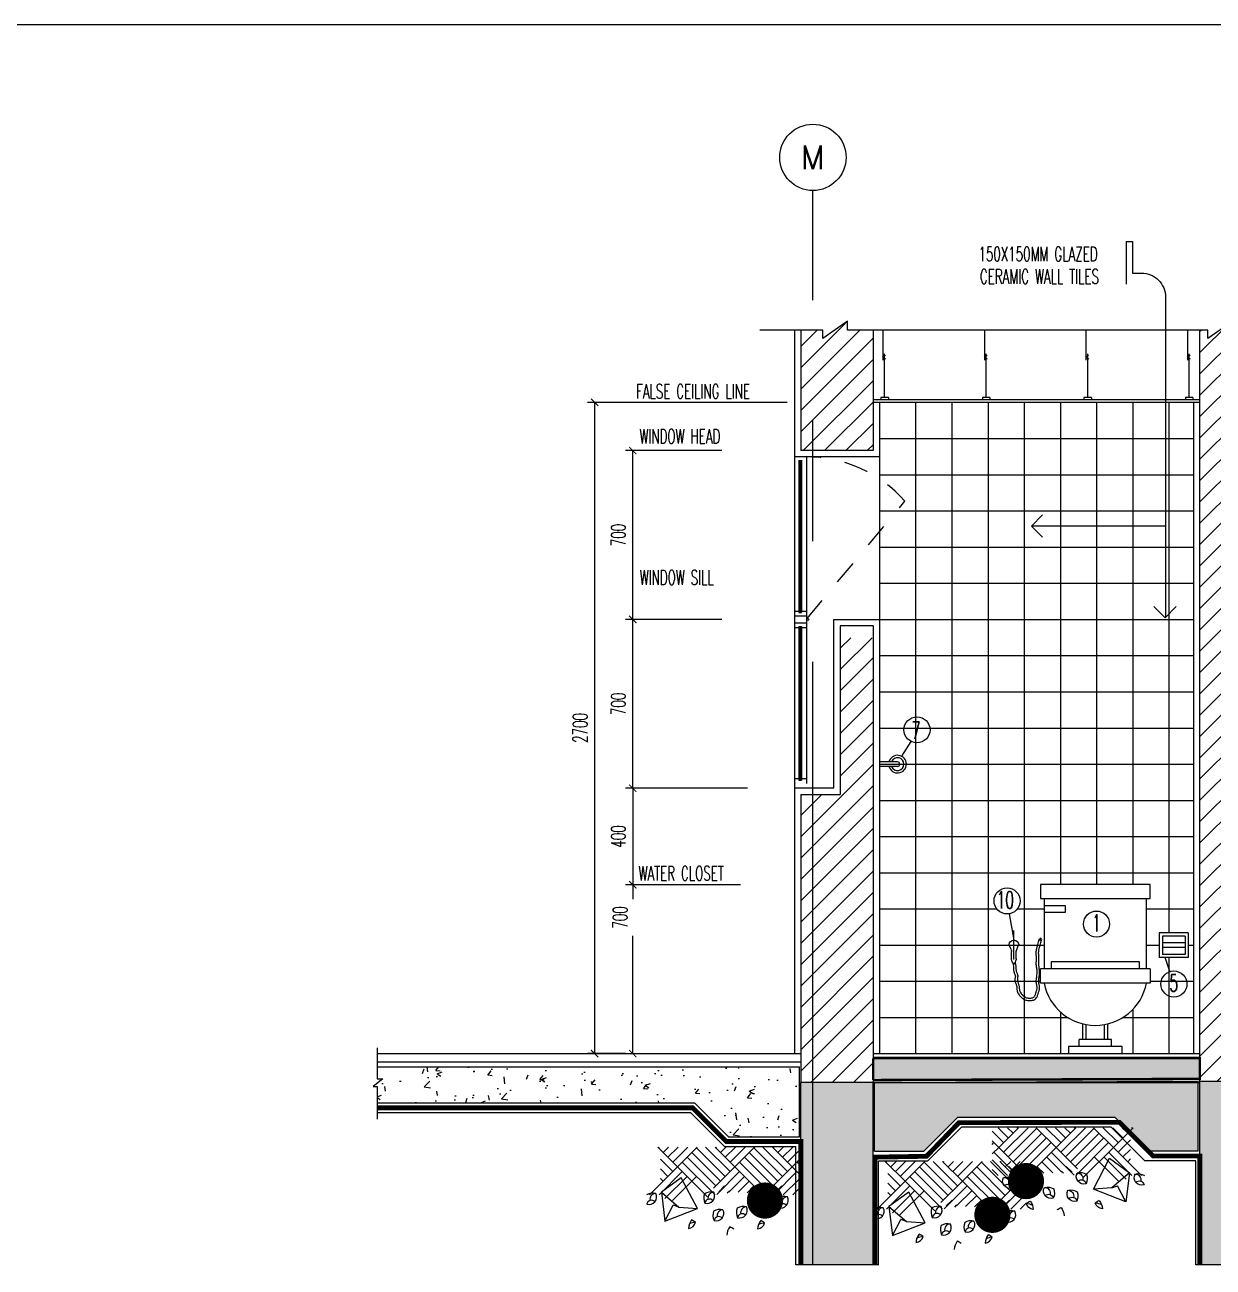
# Model space of a CAD drawing. Extents: x 417610.1 to 417639, y 43413.5 to 43433.4.
# Drawn here: x 417622.1 to 417627.02, y 43428.27 to 43433.42 of the extents above; entities that cross this region are included whole.
import ezdxf
from ezdxf.enums import TextEntityAlignment as Align

# ---------------------------------------------------------------- set-up
doc = ezdxf.new("R2010")
doc.units = 0
doc.header["$MEASUREMENT"] = 0
doc.header["$PDMODE"] = 3
doc.header["$PDSIZE"] = 0.1
for name, pattern in [('CENTER2', [1.125, 0.75, -0.125, 0.125, -0.125]), ('CENTERX2', [4, 2.5, -0.5, 0.5, -0.5]), ('HIDDEN', [0.375, 0.25, -0.125]), ('HIDDEN2', [0.1875, 0.125, -0.0625])]:
    doc.linetypes.add(name, pattern=pattern)
doc.layers.get('0').update_dxf_attribs({"linetype": 'CONTINUOUS'})
doc.layers.get('DEFPOINTS').update_dxf_attribs({"linetype": 'CONTINUOUS'})
for name, color, linetype in [('2', 2, 'CONTINUOUS'), ('AX', 6, 'CONTINUOUS'), ('AX-CR', 2, 'CONTINUOUS'), ('AX-TXT', 4, 'CONTINUOUS'), ('AXES', 11, 'CENTERX2'), ('AXIS', 11, 'CENTER2'), ('DIM1', 2, 'CONTINUOUS'), ('DW', 7, 'CONTINUOUS'), ('ELE', 3, 'CONTINUOUS'), ('ELV', 7, 'CONTINUOUS'), ('FIX', 3, 'CONTINUOUS'), ('gravel', 11, 'CONTINUOUS'), ('Hatch', 11, 'CONTINUOUS'), ('Layer1', 2, 'HIDDEN2'), ('Plaster', 7, 'CONTINUOUS'), ('SANI', 2, 'CONTINUOUS'), ('SETTING', 3, 'CONTINUOUS'), ('Tile', 5, 'CONTINUOUS'), ('TITLE', 6, 'CONTINUOUS'), ('TXT', 2, 'CONTINUOUS'), ('WALL', 6, 'CONTINUOUS'), ('WallPartition', 2, 'CONTINUOUS'), ('Windows', 9, 'CONTINUOUS')]:
    doc.layers.add(name, color=color, linetype=linetype)
doc.styles.add('ROMANS', font='ROMANS.shx', dxfattribs={"width": 0.6})
doc.dimstyles.new('R50', dxfattribs={"dimscale": 0, "dimtxt": 0.06, "dimasz": 0.03, "dimexe": 0.03, "dimexo": 0.03, "dimgap": 0.03, "dimtad": 1, "dimdec": 0, "dimlfac": 1000, "dimzin": 13, "dimdsep": 46, "dimtxsty": 'ROMANS', "dimblk": 'ARCHTICK', "dimcen": 0.09, "dimclrd": 4, "dimclre": 4, "dimclrt": 2, "dimadec": 0, "dimazin": 0, "dimtfac": 1, "dimtdec": 0, "dimtofl": 0, "dimtmove": 2, "dimatfit": 3, "dimldrblk": 'CLOSEDBLANK', "dimfxl": 0, "dimtolj": 1, "dimtzin": 0, "dimarcsym": 0})
pattern_1 = [(50, (-165.44944, -91.1213), (0.21517805478, -0.018825640495), [0.0225, -0.2475]), (355, (-165.44944, -91.1213), (-0.04162540008, 0.22565764011), [0.018, -0.198]), (100.4514, (-165.4315, -91.12287), (0.17355281451, 0.20683186262), [0.019122057, -0.2103426336]), (46.1842, (-165.44944, -91.0613), (0.32017231459, -0.0496557043), [0.03375, -0.37125]), (96.6356, (-165.42276, -91.06544), (0.28039881166, 0.29223536127), [0.0286830864, -0.3155139]), (351.1842, (-165.44944, -91.0613), (0.28039858354, 0.29223558028), [0.027, -0.297]), (21, (-165.41944, -91.0763), (0.179072115636, -0.1207856672), [0.0225, -0.2475]), (326, (-165.41944, -91.0763), (0.07299459958, 0.21754501351), [0.018, -0.198]), (71.4514, (-165.40452, -91.08637), (0.25206678857, 0.09675914901), [0.019122057, -0.2103426336]), (37.5, (-165.44944, -91.121306), (0.003647956595, 0.09986815615), [0, -0.1956, 0, -0.201, 0, -0.19875]), (7.5, (-165.44944, -91.12131), (0.078920861233, 0.118323513565), [0, -0.1146, 0, -0.1911, 0, -0.07575]), (327.5, (-165.51634, -91.121306), (0.160146730852, -0.00676646152), [0, -0.075, 0, -0.234, 0, -0.3105]), (317.5, (-165.54634, -91.1213), (0.174955850803, 0.0300314947), [0, -0.0975, 0, -0.1554, 0, -0.2205])]

# ---------------------------------------------------------------- blocks, each defined once
blk = doc.blocks.new('AXL')
at = {"layer": 'AX-CR'}
blk.add_circle((-350, 0), 350, dxfattribs=at)
at = {"layer": 'AX-TXT', "style": 'ROMANS'}
blk.add_attdef('AX', text='', height=250, dxfattribs=at).set_placement((-350, 0), align=Align.MIDDLE)
blk = doc.blocks.new('A$C54676CD1')
at = {"layer": 'AXIS', "linetype": 'CENTER2', "ltscale": 10}
for p, q in [((0.1153, 0.1709), (0.1153, 0.29)), ((0.1716, 0.2302), (0.0525, 0.2302))]:
    blk.add_line(p, q, dxfattribs=at)
at = {"layer": 'DIM1', "linetype": 'HIDDEN'}
for points in [[(0.1196, 0.156), (0.1183, 0.1482), (0.1175, 0.142), (0.117, 0.1369), (0.1167, 0.1328), (0.1165, 0.1294), (0.1164, 0.1262), (0.1161, 0.1231), (0.1155, 0.1198), (0.1146, 0.1167), (0.1135, 0.1137), (0.1124, 0.1111), (0.1114, 0.1087), (0.1105, 0.1066), (0.1099, 0.1048), (0.1094, 0.1033), (0.1092, 0.1022), (0.1092, 0.1011), (0.1093, 0.0997), (0.1095, 0.0979), (0.1099, 0.0957), (0.1104, 0.0932), (0.1108, 0.0902), (0.111, 0.0869), (0.1109, 0.0832), (0.1103, 0.0796), (0.1094, 0.0762), (0.1084, 0.0731), (0.1073, 0.0702), (0.1063, 0.0674), (0.1053, 0.0648), (0.1046, 0.0625), (0.104, 0.0602), (0.1036, 0.058), (0.1033, 0.0555), (0.1031, 0.0527), (0.1028, 0.0497), (0.1025, 0.0464), (0.102, 0.0428), (0.1012, 0.039), (0.1, 0.0351), (0.0983, 0.0312), (0.0963, 0.0275), (0.094, 0.0241), (0.0915, 0.0208), (0.0889, 0.0178), (0.0862, 0.0149), (0.0834, 0.0123), (0.0806, 0.01), (0.0778, 0.0079), (0.0749, 0.0061), (0.0719, 0.0045), (0.0689, 0.0032), (0.0658, 0.0022), (0.0627, 0.0014), (0.0595, 0.0008), (0.0563, 0.0004), (0.0529, 0.0001), (0.0494, 0), (0.0458, 0.0001), (0.042, 0.0004), (0.0382, 0.001), (0.0344, 0.0021), (0.0306, 0.0036), (0.0269, 0.0059), (0.0237, 0.0088), (0.0212, 0.012), (0.0194, 0.0153), (0.018, 0.0186), (0.0169, 0.0217), (0.016, 0.0246), (0.0152, 0.0273), (0.0145, 0.0298), (0.0137, 0.0322), (0.0128, 0.0347), (0.0119, 0.0374), (0.011, 0.0402), (0.0102, 0.0433), (0.0095, 0.0465), (0.0091, 0.05), (0.0089, 0.0537), (0.0092, 0.0573), (0.0097, 0.0607), (0.0103, 0.064), (0.011, 0.0671), (0.0116, 0.0702), (0.012, 0.0732), (0.0124, 0.0763), (0.0125, 0.0795), (0.0124, 0.0831), (0.012, 0.087), (0.0115, 0.0913), (0.0109, 0.0959), (0.0102, 0.1007), (0.0096, 0.1057), (0.0092, 0.1108), (0.009, 0.1161), (0.009, 0.1212), (0.0094, 0.1262), (0.0099, 0.1309), (0.0105, 0.1354), (0.0111, 0.1396), (0.0117, 0.1435), (0.0122, 0.1471), (0.0125, 0.1503), (0.0126, 0.1533), (0.0126, 0.1563), (0.0125, 0.1592), (0.0123, 0.1622), (0.012, 0.1652), (0.0118, 0.1684), (0.0116, 0.1717), (0.0115, 0.1752), (0.0116, 0.1787), (0.0118, 0.1822), (0.012, 0.1855), (0.0123, 0.1887), (0.0126, 0.1917), (0.0127, 0.1946), (0.0128, 0.1973), (0.0128, 0.1998), (0.0125, 0.2023), (0.0121, 0.2051), (0.0113, 0.2089), (0.0101, 0.214), (0.0085, 0.2207), (0.0062, 0.2293), (0.0034, 0.2403), (0, 0.254)], [(0.1097, 0.1576), (0.1084, 0.1496), (0.1076, 0.1431), (0.107, 0.1378), (0.1067, 0.1334), (0.1066, 0.1299), (0.1064, 0.127), (0.1062, 0.1244), (0.1057, 0.1221), (0.1051, 0.1197), (0.1042, 0.1174), (0.1032, 0.115), (0.1022, 0.1127), (0.1012, 0.1103), (0.1004, 0.1079), (0.0997, 0.1056), (0.0993, 0.1032), (0.0992, 0.1009), (0.0993, 0.0986), (0.0997, 0.0963), (0.1001, 0.0939), (0.1005, 0.0916), (0.1009, 0.0892), (0.101, 0.0867), (0.1009, 0.0842), (0.1005, 0.0817), (0.0998, 0.0791), (0.099, 0.0764), (0.098, 0.0737), (0.0969, 0.0709), (0.0959, 0.0681), (0.095, 0.0653), (0.0942, 0.0624), (0.0937, 0.0595), (0.0933, 0.0565), (0.0931, 0.0535), (0.0929, 0.0506), (0.0926, 0.0476), (0.0922, 0.0446), (0.0915, 0.0416), (0.0906, 0.0386), (0.0893, 0.0356), (0.0877, 0.0327), (0.0858, 0.0298), (0.0837, 0.0271), (0.0815, 0.0245), (0.0792, 0.0221), (0.0768, 0.0198), (0.0745, 0.0179), (0.0722, 0.0162), (0.0699, 0.0148), (0.0676, 0.0136), (0.0653, 0.0126), (0.063, 0.0118), (0.0605, 0.0112), (0.0579, 0.0107), (0.0552, 0.0103), (0.0523, 0.0101), (0.0493, 0.01), (0.0463, 0.0101), (0.0433, 0.0103), (0.0404, 0.0108), (0.0376, 0.0116), (0.0351, 0.0126), (0.0329, 0.0139), (0.0311, 0.0156), (0.0296, 0.0176), (0.0283, 0.0198), (0.0273, 0.0222), (0.0264, 0.0248), (0.0256, 0.0274), (0.0248, 0.0301), (0.024, 0.0328), (0.0232, 0.0354), (0.0223, 0.038), (0.0214, 0.0405), (0.0206, 0.043), (0.0199, 0.0456), (0.0194, 0.0482), (0.019, 0.0508), (0.019, 0.0535), (0.0192, 0.0562), (0.0196, 0.0591), (0.0201, 0.062), (0.0208, 0.0652), (0.0214, 0.0685), (0.022, 0.0719), (0.0223, 0.0756), (0.0225, 0.0795), (0.0223, 0.0837), (0.022, 0.088), (0.0214, 0.0926), (0.0208, 0.0972), (0.0201, 0.102), (0.0196, 0.1067), (0.0192, 0.1115), (0.019, 0.1162), (0.019, 0.1208), (0.0193, 0.1253), (0.0198, 0.1297), (0.0204, 0.134), (0.021, 0.1381), (0.0216, 0.1421), (0.0221, 0.146), (0.0225, 0.1497), (0.0226, 0.1532), (0.0226, 0.1565), (0.0225, 0.1598), (0.0222, 0.1629), (0.022, 0.166), (0.0217, 0.1691), (0.0216, 0.1721), (0.0215, 0.1752), (0.0216, 0.1783), (0.0217, 0.1815), (0.022, 0.1846), (0.0223, 0.1878), (0.0225, 0.191), (0.0227, 0.1942), (0.0228, 0.1973), (0.0227, 0.2004), (0.0225, 0.2035), (0.0219, 0.2069), (0.0211, 0.2111), (0.0199, 0.2163), (0.0182, 0.2231), (0.0159, 0.2318), (0.0131, 0.2428), (0.0097, 0.2564)]]:
    blk.add_lwpolyline(points, dxfattribs=at)
at = {"layer": 'DIM1'}
blk.add_circle((0.0046, 0.2544), 0.00364, dxfattribs=at)
at = {"layer": 'SETTING'}
for p, q in [((0.1037, 0.2112), (0.0958, 0.229)), ((0.1268, 0.2112), (0.1347, 0.229)), ((0.1053, 0.1733), (0.1053, 0.2039)), ((0.1067, 0.1648), (0.1058, 0.1685)), ((0.1089, 0.1585), (0.1067, 0.1648)), ((0.1144, 0.1503), (0.1089, 0.1585)), ((0.1147, 0.1503), (0.1205, 0.1567)), ((0.1223, 0.1606), (0.1235, 0.1639)), ((0.124, 0.1658), (0.1247, 0.1685)), ((0.1253, 0.1733), (0.1253, 0.2039))]:
    blk.add_line(p, q, dxfattribs=at)
for centre, radius, start, end in [((0.1153, 0.2302), 0.02, 4.7712, 175.2288), ((0.1013, 0.2314), 0.006, 175.2288, 203.9684), ((0.0873, 0.2039), 0.018, 0, 23.9684), ((0.0973, 0.206), 0.008, 0, 23.9684), ((0.1433, 0.2039), 0.018, 156.0316, 180), ((0.1333, 0.206), 0.008, 156.0316, 180), ((0.1292, 0.2314), 0.006, 336.0316, 4.7712), ((0.1253, 0.1733), 0.02, 180, 193.7048), ((0.1034, 0.1672), 0.02, 328.3138, 340.7517), ((0.1046, 0.1705), 0.02, 340.7517, 346.2952), ((0.1053, 0.1733), 0.02, 346.2952, 0)]:
    blk.add_arc(centre, radius, start, end, dxfattribs=at)
blk = doc.blocks.new('Fix')
at = {"layer": 'FIX'}
for p, q in [((-0.2122, 0.6428), (-0.2122, 0.3506)), ((0.2122, 0.3506), (0.2122, 0.6428)), ((-0.2122, 0.6136), (-0.1246, 0.6136)), ((-0.1246, 0.5843), (-0.2122, 0.5843)), ((-0.1246, 0.6136), (-0.1246, 0.5843)), ((-0.183, 0.3798), (-0.183, 0.3506)), ((0.183, 0.3798), (-0.183, 0.3798)), ((0.183, 0.3506), (0.183, 0.3798)), ((-0.2268, 0.2922), (-0.2268, 0.3506)), ((0.2268, 0.3506), (-0.2268, 0.3506)), ((0.2268, 0.3506), (0.2268, 0.2922)), ((0.2268, 0.2922), (-0.2268, 0.2922)), ((-0.052, 0.0584), (-0.052, 0.1232)), ((-0.0382, 0.0584), (-0.0382, 0.1203)), ((0.0382, 0.0584), (0.0382, 0.1203)), ((0.052, 0.0584), (0.052, 0.1232)), ((0.0674, 0.0584), (-0.0674, 0.0584)), ((-0.0674, 0.0292), (-0.0674, 0.0584)), ((0.0674, 0.0292), (0.0674, 0.0584))]:
    blk.add_line(p, q, dxfattribs=at)
for points in [[(0.2268, 0.6428), (0.2268, 0.7012), (-0.2268, 0.7012), (-0.2268, 0.6428)], [(0.1117, 0), (0.1117, 0.0292), (-0.1117, 0.0292), (-0.1117, 0)]]:
    blk.add_lwpolyline(points, close=True, dxfattribs=at)
blk.add_arc((0, 0.333), 0.2161, 190.8887, 349.1113, dxfattribs=at)
blk = doc.blocks.new('A$C24F356C9')
at = {"layer": 'SANI'}
for p, q in [((0, 0.1021), (0.12, 0.1021)), ((0, 0.1021), (0, 0)), ((0.0128, 0.0893), (0.1072, 0.0893)), ((0.0128, 0.0893), (0.0128, 0.0128)), ((0.0128, 0.0606), (0.1072, 0.0606)), ((0.1072, 0.0893), (0.1072, 0.0128)), ((0.12, 0.1021), (0.12, 0)), ((0, 0), (0.12, 0)), ((0.0128, 0.0414), (0.1072, 0.0414)), ((0.0128, 0.0128), (0.1072, 0.0128))]:
    blk.add_line(p, q, dxfattribs=at)
blk = doc.blocks.new('A$C22107CF4')
for p, q in [((0.1286, 0.2837), (0.0467, 0.3655)), ((0.0494, 0.3629), (0.052, 0.3655)), ((0.0692, 0.3431), (0.0916, 0.3655)), ((0.089, 0.3233), (0.1312, 0.3655)), ((0.1088, 0.3035), (0.1708, 0.3655)), ((0.1286, 0.2837), (0.2104, 0.3655)), ((0.3266, 0.2441), (0.2078, 0.3629)), ((0.3464, 0.2639), (0.2447, 0.3655)), ((0.3662, 0.2837), (0.2843, 0.3655)), ((0.287, 0.3629), (0.2896, 0.3655)), ((0.3068, 0.3431), (0.3292, 0.3655)), ((0.3266, 0.3233), (0.3688, 0.3655)), ((0.3464, 0.3035), (0.4084, 0.3655)), ((0.3662, 0.2837), (0.448, 0.3655)), ((0.5642, 0.2441), (0.4454, 0.3629)), ((0.584, 0.2639), (0.4823, 0.3655)), ((0.6038, 0.2837), (0.5219, 0.3655)), ((0.5246, 0.3629), (0.5272, 0.3655)), ((0.5444, 0.3431), (0.5668, 0.3655)), ((0.5642, 0.3233), (0.6064, 0.3655)), ((0.1088, 0.2639), (0.0574, 0.3153)), ((0.287, 0.2045), (0.1682, 0.3233)), ((0.3068, 0.2243), (0.188, 0.3431)), ((0.5246, 0.2045), (0.4058, 0.3233)), ((0.5444, 0.2243), (0.4256, 0.3431)), ((0.584, 0.3035), (0.6308, 0.3504)), ((0.6038, 0.2837), (0.6308, 0.3108)), ((0.0126, 0.1677), (0.1286, 0.2837)), ((0.0522, 0.1677), (0.1484, 0.2639)), ((0.089, 0.2441), (0.0574, 0.2757)), ((0.2522, 0.1601), (0.1286, 0.2837)), ((0.2844, 0.1675), (0.1484, 0.3035)), ((0.2775, 0.195), (0.3662, 0.2837)), ((0.2911, 0.169), (0.386, 0.2639)), ((0.4822, 0.1677), (0.3662, 0.2837)), ((0.5048, 0.1847), (0.386, 0.3035)), ((0.4877, 0.1677), (0.6038, 0.2837)), ((0.5273, 0.1677), (0.6236, 0.2639)), ((0.6308, 0.2566), (0.6038, 0.2837)), ((0.6308, 0.2962), (0.6236, 0.3035)), ((0.0692, 0.2243), (0.0574, 0.2361)), ((0.0761, 0.152), (0.1682, 0.2441)), ((0.1077, 0.144), (0.2078, 0.2441)), ((0.3425, 0.1808), (0.4058, 0.2441)), ((0.3799, 0.1786), (0.4256, 0.2243)), ((0.5669, 0.1677), (0.6308, 0.2316)), ((0.2998, 0.1806), (0.3237, 0.2045)), ((0.335, 0.1762), (0.3435, 0.1847)), ((0.4173, 0.1764), (0.4454, 0.2045)), ((0.4547, 0.1742), (0.4652, 0.1847)), ((0.4927, 0.1359), (0.5613, 0.2045)), ((0.6065, 0.1677), (0.6308, 0.192))]:
    blk.add_line(p, q)
for points in [[(0.0766, 0.0585), (0.2116, 0.111), (0.1441, 0.2385), (0.0616, 0.1785), (0.0766, 0.0585), (0.1112, 0.1244)], [(0.1343, 0.1163), (0.2116, 0.111), (0.1441, 0.2385), (0.0616, 0.1785), (0.1343, 0.1163), (0.1112, 0.1244)]]:
    blk.add_lwpolyline(points)
for centre, radius, start, end in [((0.0263, 0.124), 0.0509, 76.0322, 121.1405), ((0.0105, 0.1589), 0.0317, 253.7091, 27.4015), ((0.0385, 0.1494), 0.024, 89.5708, 192.7334), ((0.2876, 0.1547), 0.0506, 159.5756, 205.1522), ((0.2666, 0.1288), 0.0509, 76.0322, 121.1405), ((0.2507, 0.1636), 0.0317, 253.7091, 27.4015), ((0.2787, 0.1542), 0.024, 89.5708, 192.7334), ((0.5718, 0.1099), 0.0509, 76.0322, 121.1405), ((0.556, 0.1448), 0.0317, 253.7091, 27.4015), ((0.5839, 0.1354), 0.024, 89.5708, 192.7334), ((0.0207, 0.1257), 0.0193, 42.46, 171.8043), ((0.261, 0.1305), 0.0193, 42.46, 171.8043), ((0.3047, 0.0563), 0.0509, 76.0322, 121.1405), ((0.2889, 0.0912), 0.0317, 253.7091, 27.4015), ((0.3168, 0.0818), 0.024, 89.5708, 192.7334), ((0.4233, 0.0945), 0.0506, 159.5756, 205.1522), ((0.4022, 0.0685), 0.0509, 76.0322, 121.1405), ((0.3864, 0.1034), 0.0317, 253.7091, 27.4015), ((0.4143, 0.0939), 0.024, 89.5708, 192.7334), ((0.5929, 0.1359), 0.0506, 159.5756, 205.1522), ((0.5662, 0.1116), 0.0193, 42.46, 171.8043), ((0.2409, 0.024), 0.0669, 143.5113, 175.9191), ((0.1707, 0.0622), 0.0336, 275.8828, 346.643), ((0.1707, 0.0622), 0.0336, 275.8828, 346.643), ((0.2198, -0.0514), 0.1071, 98.8765, 112.9463), ((-0.5126, -1.1654), 1.4144, 59.5906, 60.3518), ((0.3258, 0.0823), 0.0506, 159.5756, 205.1522), ((0.2991, 0.058), 0.0193, 42.46, 171.8043), ((0.3966, 0.0702), 0.0193, 42.46, 171.8043), ((0.5272, 0.0216), 0.0669, 143.5113, 175.9191), ((0.457, 0.0598), 0.0336, 275.8828, 346.643), ((0.457, 0.0598), 0.0336, 275.8828, 346.643), ((0.5062, -0.0538), 0.1071, 98.8765, 112.9463), ((-0.2263, -1.1678), 1.4144, 59.5906, 60.3518), ((0.3991, -0.0048), 0.0669, 143.5113, 175.9191), ((-0.3544, -1.1942), 1.4144, 59.5906, 60.3518)]:
    blk.add_arc(centre, radius, start, end)
at = {"layer": 'Hatch', "const_width": 0.075}
blk.add_lwpolyline([(0.4534, 0.144, 1), (0.5284, 0.144, 1)], format="xyb", close=True, dxfattribs=at)
blk = doc.blocks.new('GAN')
for p, q in [((-0.0212, 0.1644), (-0.0212, 0.29)), ((-0.0155, 0.01), (-0.0155, 0.1918)), ((0, 0.01), (-0.031, 0.01)), ((-0.031, 0.01), (-0.031, 0)), ((0, 0.01), (0, 0))]:
    blk.add_line(p, q)
blk.add_lwpolyline([(-0.0118, 0.184), (-0.024, 0.1754), (-0.0113, 0.1703)])
blk = doc.blocks.new('walling')
at = {"layer": 'ELV'}
blk.add_line((0.1363, -1.1797), (-0.4198, -1.1797), dxfattribs=at)
blk.add_lwpolyline([(-0.025, -0.176), (-0.025, 0), (0, 0), (0, -0.1306), (0.0363, -0.1306, -0.414214), (0.1363, -0.2306), (0.1363, -1.5582)], format="xyb", dxfattribs=at)
at = {"layer": 'WALL'}
for p, q in [((-0.4198, -1.1797), (-0.3736, -1.1334)), ((-0.4198, -1.1797), (-0.3736, -1.2259)), ((0.1345, -1.56), (0.0882, -1.5137)), ((0.1345, -1.56), (0.1808, -1.5137))]:
    blk.add_line(p, q, dxfattribs=at)
at = {"layer": 'TXT', "style": 'ROMANS', "width": 0.6}
for s, p in [('150X150MM GLAZED', (-0.639, -0.0816)), ('CERAMIC WALL TILES', (-0.6331, -0.1746))]:
    blk.add_text(s, height=0.06, dxfattribs=at).set_placement(p)
blk = doc.blocks.new('_ARCHTICK')
at = {"color": 0, "linetype": 'ByBlock', "const_width": 0.15}
blk.add_lwpolyline([(-0.5, -0.5), (0.5, 0.5)], dxfattribs=at)
blk = doc.blocks.new('*D149')
at = {"layer": '2', "color": 4, "lineweight": -2}
for p, q in [((417625.0611, 43430.2547), (417624.585, 43430.2547)), ((417624.615, 43430.2547), (417624.615, 43429.8547)), ((417625.0611, 43429.8547), (417624.585, 43429.8547))]:
    blk.add_line(p, q, dxfattribs=at)
at = {"layer": 'DEFPOINTS', "color": 0}
for p in [(417625.0911, 43430.2547), (417624.615, 43429.8547), (417625.0911, 43429.8547)]:
    blk.add_point(p, dxfattribs=at)
at = {"layer": '2', "color": 4, "lineweight": -2, "xscale": 0.03, "yscale": 0.03, "zscale": 0.03}
for p, rotation in [((417624.615, 43430.2547), 90), ((417624.615, 43429.8547), 270)]:
    blk.add_blockref('_ARCHTICK', p, dxfattribs=dict(at, rotation=rotation))
at = {"layer": '2', "color": 2, "insert": (417624.555, 43430.0547), "char_height": 0.06, "attachment_point": 5, "rotation": 90, "style": 'ROMANS'}
blk.add_mtext('\\A1;400', dxfattribs=at)
blk = doc.blocks.new('_ClosedBlank')
at = {"color": 0, "linetype": 'ByBlock', "lineweight": -2}
for p, q in [((-1, 0.17), (0, 0)), ((-1, 0.17), (-1, -0.17)), ((0, 0), (-1, -0.17))]:
    blk.add_line(p, q, dxfattribs=at)
blk = doc.blocks.new('*D150')
at = {"layer": '2', "color": 4, "lineweight": -2}
for p, q in [((417624.9835, 43430.9546), (417624.585, 43430.9546)), ((417624.615, 43430.2547), (417624.615, 43430.9546)), ((417625.0911, 43430.2547), (417624.585, 43430.2547))]:
    blk.add_line(p, q, dxfattribs=at)
at = {"layer": 'DEFPOINTS', "color": 0}
for p in [(417624.615, 43430.9546), (417625.0135, 43430.9546), (417625.1211, 43430.2547)]:
    blk.add_point(p, dxfattribs=at)
at = {"layer": '2', "color": 4, "lineweight": -2, "xscale": 0.03, "yscale": 0.03, "zscale": 0.03}
for p, rotation in [((417624.615, 43430.9546), 90), ((417624.615, 43430.2547), 270)]:
    blk.add_blockref('_ARCHTICK', p, dxfattribs=dict(at, rotation=rotation))
at = {"layer": '2', "color": 2, "insert": (417624.555, 43430.6046), "char_height": 0.06, "attachment_point": 5, "rotation": 90, "style": 'ROMANS'}
blk.add_mtext('\\A1;700', dxfattribs=at)
blk = doc.blocks.new('*D151')
at = {"layer": '2', "color": 4, "lineweight": -2}
for p, q in [((417624.615, 43429.8547), (417624.615, 43429.7953)), ((417624.615, 43429.1546), (417624.615, 43429.6427))]:
    blk.add_line(p, q, dxfattribs=at)
at = {"layer": 'DEFPOINTS', "color": 0}
for p in [(417624.615, 43429.8547), (417624.615, 43429.8547), (417624.615, 43429.1546)]:
    blk.add_point(p, dxfattribs=at)
at = {"layer": '2', "color": 4, "lineweight": -2, "xscale": 0.03, "yscale": 0.03, "zscale": 0.03}
for p, rotation in [((417624.615, 43429.8547), 90), ((417624.615, 43429.1546), 270)]:
    blk.add_blockref('_ARCHTICK', p, dxfattribs=dict(at, rotation=rotation))
at = {"layer": '2', "color": 2, "insert": (417624.5625, 43429.719), "char_height": 0.06, "attachment_point": 5, "rotation": 90, "style": 'ROMANS'}
blk.add_mtext('\\A1;700', dxfattribs=at)
blk = doc.blocks.new('*D152')
at = {"layer": '2', "color": 4, "lineweight": -2}
for p, q in [((417624.9835, 43431.6547), (417624.585, 43431.6547)), ((417624.615, 43430.9546), (417624.615, 43431.6547)), ((417624.9835, 43430.9546), (417624.585, 43430.9546))]:
    blk.add_line(p, q, dxfattribs=at)
at = {"layer": 'DEFPOINTS', "color": 0}
for p in [(417624.615, 43431.6547), (417625.0135, 43431.6547), (417625.0135, 43430.9546)]:
    blk.add_point(p, dxfattribs=at)
at = {"layer": '2', "color": 4, "lineweight": -2, "xscale": 0.03, "yscale": 0.03, "zscale": 0.03}
for p, rotation in [((417624.615, 43431.6547), 90), ((417624.615, 43430.9546), 270)]:
    blk.add_blockref('_ARCHTICK', p, dxfattribs=dict(at, rotation=rotation))
at = {"layer": '2', "color": 2, "insert": (417624.555, 43431.3046), "char_height": 0.06, "attachment_point": 5, "rotation": 90, "style": 'ROMANS'}
blk.add_mtext('\\A1;700', dxfattribs=at)
blk = doc.blocks.new('*D153')
at = {"layer": '2', "color": 4, "lineweight": -2}
for p, q in [((417625.2555, 43431.8547), (417624.4268, 43431.8547)), ((417624.4568, 43431.8547), (417624.4568, 43429.1547)), ((417624.585, 43429.1547), (417624.4268, 43429.1547))]:
    blk.add_line(p, q, dxfattribs=at)
at = {"layer": 'DEFPOINTS', "color": 0}
for p in [(417625.2855, 43431.8547), (417624.4568, 43429.1547), (417624.615, 43429.1547)]:
    blk.add_point(p, dxfattribs=at)
at = {"layer": '2', "color": 4, "lineweight": -2, "xscale": 0.03, "yscale": 0.03, "zscale": 0.03}
for p, rotation in [((417624.4568, 43431.8547), 90), ((417624.4568, 43429.1547), 270)]:
    blk.add_blockref('_ARCHTICK', p, dxfattribs=dict(at, rotation=rotation))
at = {"layer": '2', "color": 2, "insert": (417624.3968, 43430.5047), "char_height": 0.06, "attachment_point": 5, "rotation": 90, "style": 'ROMANS'}
blk.add_mtext('\\A1;2700', dxfattribs=at)

msp = doc.modelspace()

# ---------------------------------------------------------------- hatches: boundary and pattern name
at = {"layer": 'Hatch'}
h = msp.add_hatch(dxfattribs=at)
h.set_pattern_fill('ANSI31', color=256, scale=0.5, style=0)
h.set_pattern_definition([(45, (-165.44944, -91.121306), (-0.044194173824, 0.044194173824), [])])
h.paths.add_polyline_path([(417632.4615, 43432.1547), (417632.4459, 43432.1547), (417632.4459, 43432.1918), (417632.3429, 43432.1191), (417632.3429, 43432.1547), (417632.3115, 43432.1547), (417632.3115, 43429.1397), (417632.3115, 43429.1397), (417632.3115, 43429.1047), (417632.4615, 43429.1047)])
h.paths.add_polyline_path([(417630.1805, 43432.1547), (417630.1707, 43432.1547), (417630.1707, 43432.1918), (417630.0678, 43432.1191), (417630.0678, 43432.1547), (417630.0305, 43432.1547), (417630.0305, 43429.0347), (417630.1805, 43429.0347)])
h.paths.add_polyline_path([(417627.1155, 43432.1547), (417627.1016, 43432.1547), (417627.1016, 43432.1918), (417626.9987, 43432.1191), (417626.9987, 43432.1547), (417626.9655, 43432.1547), (417626.9655, 43429.0396), (417627.1155, 43429.0396)])
h.paths.add_polyline_path([(417625.6115, 43430.8787), (417625.4745, 43430.8787), (417625.4745, 43430.2287), (417625.3615, 43430.2287), (417625.3615, 43429.0347), (417625.6115, 43429.0347), (417625.6115, 43429.1347)])
h.paths.add_polyline_path([(417625.3615, 43430.2287), (417625.3115, 43430.2287), (417625.3115, 43429.0347), (417625.3615, 43429.0347)])
h.paths.add_polyline_path([(417625.3615, 43432.1547), (417625.3115, 43432.1547), (417625.3115, 43431.6547), (417625.3615, 43431.6547)])
h.paths.add_polyline_path([(417625.6115, 43432.1547), (417625.5057, 43432.1547), (417625.5057, 43432.1918), (417625.4028, 43432.1191), (417625.4028, 43432.1547), (417625.3615, 43432.1547), (417625.3615, 43431.6547), (417625.6115, 43431.6547)])
at = {"layer": 'Windows'}
h = msp.add_hatch(dxfattribs=at)
h.set_pattern_fill('AR-SAND', color=256, scale=0.05, style=0)
h.set_pattern_definition([(37.5, (-165.44944, -91.121306), (-0.003149667905, 0.09634118845), [0, -0.076, 0, -0.085, 0, -0.08125]), (7.5, (-165.44944, -91.1213), (0.088488835263, 0.14110730326), [0, -0.041, 0, -0.0685, 0, -0.02625]), (327.5, (-165.51094, -91.12131), (0.155707093088, 0.000282952677), [0, -0.025, 0, -0.09, 0, -0.1175]), (317.5, (-165.51094, -91.1213), (0.15030633023, 0.043883778247), [0, -0.0125, 0, -0.059, 0, -0.0675])])
h.paths.add_polyline_path([(417632.3115, 43429.1397), (417630.1805, 43429.1397), (417630.1805, 43429.0447), (417632.3115, 43429.0447)])
h.paths.add_polyline_path([(417626.9655, 43429.1347), (417625.6115, 43429.1347), (417625.6115, 43429.0347), (417626.9655, 43429.0347)])
h = msp.add_hatch(dxfattribs=at)
h.set_pattern_fill('AR-CONC', color=256, scale=0.03, style=0)
h.set_pattern_definition(pattern_1)
h.paths.add_polyline_path([(417625.3063, 43429.0997), (417623.6386, 43429.0997), (417623.5562, 43429.0312), (417623.5562, 43428.9497), (417624.8715, 43428.9497), (417625.0115, 43428.8097), (417625.3063, 43428.8097)])
h = msp.add_hatch(dxfattribs=at)
h.set_pattern_fill('AR-CONC', color=256, scale=0.03, style=0)
h.set_pattern_definition(pattern_1)
h.paths.add_polyline_path([(417633.7211, 43429.0527), (417633.7436, 43429.0527), (417633.7436, 43429.1047), (417632.5615, 43429.1047), (417632.5615, 43428.8147), (417632.7355, 43428.8147), (417632.8755, 43428.9547), (417633.7436, 43428.9547), (417633.7436, 43429.0203), (417633.7602, 43429.0203)])
h.paths.add_polyline_path([(417632.5615, 43429.1047), (417632.4679, 43429.1047), (417632.4679, 43428.8147), (417632.5615, 43428.8147)])
h.paths.add_polyline_path([(417632.4615, 43429.1047), (417632.3115, 43429.1047), (417632.3115, 43428.279), (417632.4615, 43428.279), (417632.4615, 43428.3471, -0.412817), (417632.4366, 43428.3721, -0.412817), (417632.4615, 43428.3971)])
h.paths.add_polyline_path([(417632.3051, 43429.0396), (417630.1861, 43429.0347), (417630.1861, 43428.7497), (417630.3903, 43428.7497), (417630.5303, 43428.8897), (417631.9606, 43428.8897), (417632.1006, 43428.7497), (417632.3051, 43428.7497)])
h.paths.add_polyline_path([(417630.1805, 43429.0347), (417630.0305, 43429.0347), (417630.0305, 43428.6199), (417630.0305, 43428.279), (417630.1805, 43428.279)])
h.paths.add_polyline_path([(417630.0253, 43429.1047), (417627.1219, 43429.1047), (417627.1219, 43428.8147), (417627.3895, 43428.8147), (417627.5295, 43428.9547), (417629.5855, 43428.9547), (417629.7305, 43428.8097), (417630.0253, 43428.8097)])
h.paths.add_polyline_path([(417627.1155, 43429.0396), (417626.9655, 43429.0396), (417626.9655, 43428.279), (417627.1155, 43428.279), (417627.1155, 43428.3471, -0.412817), (417627.0906, 43428.3721, -0.412817), (417627.1155, 43428.3971), (417627.1155, 43428.7947)])
h.paths.add_polyline_path([(417626.9591, 43429.0396), (417625.6171, 43429.0347), (417625.6171, 43428.7497), (417625.8213, 43428.7497), (417625.9613, 43428.8897), (417626.6146, 43428.8897), (417626.7546, 43428.7497), (417626.9591, 43428.7497)])
h.paths.add_polyline_path([(417625.6115, 43429.0347), (417625.3615, 43429.0347), (417625.3615, 43428.279), (417625.6115, 43428.279)])
h.paths.add_polyline_path([(417625.3615, 43429.0347), (417625.3115, 43429.0347), (417625.3115, 43428.279), (417625.3615, 43428.279)])

# ---------------------------------------------------------------- linework, layer by layer
at = {"layer": '2'}
for p, q in [((417626.9655, 43428.279), (417626.9655, 43429.1547)), ((417623.5562, 43429.0997), (417625.3063, 43429.0997)), ((417625.3063, 43428.8097), (417625.3063, 43429.0997)), ((417625.3115, 43428.279), (417625.3115, 43429.0347)), ((417625.6115, 43429.0347), (417625.3115, 43429.0347)), ((417625.6115, 43428.279), (417625.6115, 43429.0347)), ((417625.6171, 43429.0347), (417626.9591, 43429.0396)), ((417625.6171, 43428.7497), (417625.6171, 43429.0347)), ((417626.9591, 43428.7497), (417626.9591, 43429.0397)), ((417626.9655, 43428.279), (417626.9655, 43429.0396)), ((417626.9655, 43429.0396), (417627.1155, 43429.0396)), ((417623.5562, 43428.9497), (417624.8715, 43428.9497)), ((417625.0115, 43428.8097), (417624.8715, 43428.9497)), ((417623.5562, 43428.9097), (417624.8549, 43428.9097)), ((417624.9949, 43428.7697), (417624.8549, 43428.9097)), ((417625.8213, 43428.7497), (417625.9613, 43428.8897)), ((417626.6146, 43428.8897), (417625.9613, 43428.8897)), ((417626.7546, 43428.7497), (417626.6146, 43428.8897)), ((417625.8378, 43428.7097), (417625.9778, 43428.8497)), ((417626.598, 43428.8497), (417625.9778, 43428.8497)), ((417626.738, 43428.7097), (417626.598, 43428.8497)), ((417625.0115, 43428.8097), (417625.3063, 43428.8097)), ((417624.9949, 43428.7697), (417625.2915, 43428.7697)), ((417625.2915, 43428.279), (417625.2915, 43428.7697)), ((417625.6171, 43428.7497), (417625.8213, 43428.7497)), ((417626.9591, 43428.7497), (417626.7546, 43428.7497)), ((417625.6115, 43428.3104), (417625.6115, 43428.7047)), ((417625.6339, 43428.7097), (417625.8378, 43428.7097)), ((417625.6339, 43428.279), (417625.6339, 43428.7097)), ((417626.9484, 43428.7097), (417626.738, 43428.7097)), ((417626.9484, 43428.279), (417626.9484, 43428.7097)), ((417625.6339, 43428.279), (417625.2915, 43428.279)), ((417627.1355, 43428.279), (417626.9484, 43428.279))]:
    msp.add_line(p, q, dxfattribs=at)
at = {"layer": 'AXES'}
msp.add_line((417625.3615, 43428.279), (417625.3615, 43432.7329), dxfattribs=at)
at = {"layer": 'DW'}
for p, q in [((417625.7678, 43430.4492), (417625.7288, 43430.3874)), ((417626.1757, 43429.7344), (417626.1947, 43429.6247)), ((417626.8411, 43429.4942), (417626.8218, 43429.5526))]:
    msp.add_line(p, q, dxfattribs=at)
at = {"layer": 'ELE'}
msp.add_lwpolyline([(417632.7443, 43432.1547), (417632.4459, 43432.1547), (417632.4459, 43432.1918), (417632.3429, 43432.1191), (417632.3429, 43432.1547), (417630.1707, 43432.1547), (417630.1707, 43432.1918), (417630.0678, 43432.1191), (417630.0678, 43432.1547), (417627.1016, 43432.1547), (417627.1016, 43432.1918), (417626.9987, 43432.1191), (417626.9987, 43432.1547), (417625.5057, 43432.1547), (417625.5057, 43432.1918), (417625.4028, 43432.1191), (417625.4028, 43432.1547), (417625.1418, 43432.1547)], dxfattribs=at)
at = {"layer": 'FIX'}
for p, q in [((417625.7123, 43430.3642), (417625.6375, 43430.3642)), ((417625.7123, 43430.3451), (417625.6375, 43430.3451))]:
    msp.add_line(p, q, dxfattribs=at)
at = {"layer": 'FIX', "color": 2}
for centre in [(417625.793, 43430.4969), (417626.1665, 43429.7875), (417626.5371, 43429.6916), (417626.858, 43429.443)]:
    msp.add_circle(centre, 0.054, dxfattribs=at)
at = {"layer": 'FIX'}
for radius, start, end in [(0.0366, 195.069, 164.9311), (0.0266, 200.9518, 159.0482), (0.00953, 270, 90)]:
    msp.add_arc((417625.7123, 43430.3547), radius, start, end, dxfattribs=at)
at = {"layer": 'Layer1', "ltscale": 0.25}
msp.add_line((417625.3362, 43430.9565), (417625.7432, 43431.4449), dxfattribs=at)
msp.add_arc((417625.3355, 43431.0847), 0.544, 41.4643, 90, dxfattribs=at)
at = {"layer": 'Plaster'}
for p, q in [((417625.2855, 43432.1547), (417625.2855, 43429.1547)), ((417625.2855, 43432.1547), (417625.2855, 43429.1547)), ((417626.9655, 43431.8647), (417625.6115, 43431.8647)), ((417626.9655, 43431.8547), (417625.6115, 43431.8547)), ((417625.6375, 43431.8547), (417625.6375, 43429.1547)), ((417626.9395, 43431.8547), (417626.9395, 43429.1547)), ((417625.6375, 43431.6287), (417625.2855, 43431.6287)), ((417625.4485, 43430.2547), (417625.4485, 43430.9546)), ((417625.4485, 43430.9546), (417625.6375, 43430.9546)), ((417625.4485, 43430.2547), (417625.2855, 43430.2547)), ((417623.5562, 43429.1546), (417625.3115, 43429.1546)), ((417625.6115, 43429.1546), (417626.9655, 43429.1546)), ((417625.6115, 43429.1397), (417626.9655, 43429.1397)), ((417623.5562, 43429.1197), (417625.3115, 43429.1197)), ((417625.6115, 43429.1347), (417626.9656, 43429.1347))]:
    msp.add_line(p, q, dxfattribs=at)
at = {"layer": 'Tile'}
for p, q in [((417625.7875, 43431.8547), (417625.7875, 43429.1547)), ((417625.9375, 43431.8547), (417625.9375, 43429.1547)), ((417626.0875, 43431.8547), (417626.0875, 43429.1547)), ((417626.2375, 43431.8547), (417626.2375, 43429.1547)), ((417626.3875, 43431.8547), (417626.3875, 43429.8559)), ((417626.5375, 43431.8547), (417626.5375, 43429.8559)), ((417626.6875, 43431.8547), (417626.6875, 43429.8559)), ((417626.8375, 43431.8547), (417626.8375, 43429.6547)), ((417625.6375, 43431.7045), (417626.9395, 43431.7045)), ((417625.6375, 43431.5545), (417626.9395, 43431.5545)), ((417625.6375, 43431.4045), (417626.9395, 43431.4045)), ((417625.6375, 43431.2545), (417626.9395, 43431.2545)), ((417625.6375, 43431.1046), (417626.9395, 43431.1046)), ((417625.6375, 43430.9546), (417626.9395, 43430.9546)), ((417625.6375, 43430.8046), (417626.9395, 43430.8046)), ((417625.6375, 43430.6546), (417626.9395, 43430.6546)), ((417625.6375, 43430.5044), (417626.9395, 43430.5044)), ((417625.6375, 43430.3545), (417626.9395, 43430.3545)), ((417625.6375, 43430.2045), (417626.9395, 43430.2045)), ((417625.6375, 43430.0545), (417626.9395, 43430.0545)), ((417625.6375, 43429.9045), (417626.9395, 43429.9045)), ((417625.6375, 43429.7546), (417626.1238, 43429.7546)), ((417626.2092, 43429.7546), (417626.3199, 43429.7546)), ((417626.7444, 43429.7546), (417626.9395, 43429.7546)), ((417625.6375, 43429.6046), (417626.3199, 43429.6046)), ((417626.7444, 43429.6046), (417626.7972, 43429.6046)), ((417626.9172, 43429.6046), (417626.9395, 43429.6046)), ((417626.8375, 43429.5526), (417626.8375, 43429.1547)), ((417625.6375, 43429.4546), (417626.3053, 43429.4546)), ((417626.759, 43429.4546), (417626.9395, 43429.4546)), ((417625.6375, 43429.3046), (417626.4172, 43429.3046)), ((417626.3875, 43429.3271), (417626.3875, 43429.1547)), ((417626.6471, 43429.3046), (417626.9395, 43429.3046)), ((417626.6875, 43429.3374), (417626.6875, 43429.1547))]:
    msp.add_line(p, q, dxfattribs=at)
at = {"layer": 'TITLE'}
msp.add_line((417638.4244, 43433.42), (417610.0994, 43433.42), dxfattribs=at)
at = {"layer": 'WALL'}
for p, q in [((417625.3115, 43432.1547), (417625.3115, 43431.6547)), ((417625.6115, 43432.1547), (417625.6115, 43431.6547)), ((417626.9655, 43429.0396), (417626.9655, 43432.1547)), ((417625.6115, 43431.6547), (417625.3115, 43431.6547)), ((417625.6115, 43430.9286), (417625.4745, 43430.9286)), ((417625.4745, 43430.9286), (417625.4745, 43430.2287)), ((417625.6115, 43430.9286), (417625.6115, 43429.0347)), ((417625.3115, 43430.2287), (417625.4745, 43430.2287)), ((417625.3115, 43430.2287), (417625.3115, 43429.0347))]:
    msp.add_line(p, q, dxfattribs=at)
at = {"layer": 'WallPartition', "linetype": 'HIDDEN2'}
for points, const_width in [([(417625.6115, 43429.0447), (417626.9655, 43429.0497), (417626.9655, 43429.1397)], 0.01), ([(417625.6115, 43429.0447), (417625.6115, 43429.1347)], 0.01), ([(417623.5562, 43428.9297), (417624.8632, 43428.9297), (417625.0032, 43428.7897), (417625.3115, 43428.7897), (417625.3115, 43428.279)], 0.02), ([(417625.6183, 43428.279), (417625.6183, 43428.7251), (417625.8324, 43428.7287), (417625.9667, 43428.868), (417626.6323, 43428.8697), (417626.7723, 43428.7297), (417626.9655, 43428.7297), (417626.9655, 43428.279)], 0.02)]:
    msp.add_lwpolyline(points, dxfattribs=dict(at, const_width=const_width))
at = {"layer": 'Windows'}
for p, q in [((417625.2855, 43431.6287), (417625.2855, 43430.9692)), ((417625.3038, 43431.6146), (417625.3038, 43430.9832)), ((417625.3094, 43431.6146), (417625.3094, 43430.9832)), ((417625.3149, 43431.6146), (417625.3149, 43430.9832)), ((417625.3355, 43431.6287), (417625.3355, 43430.9692)), ((417625.2855, 43430.9692), (417625.2855, 43430.2747)), ((417625.3038, 43430.9832), (417625.3149, 43430.9832)), ((417625.3355, 43430.9692), (417625.3355, 43430.9392)), ((417625.3355, 43430.9392), (417625.2855, 43430.9392)), ((417625.3038, 43430.9192), (417625.2855, 43430.9192)), ((417625.3038, 43430.9252), (417625.3149, 43430.9252)), ((417625.3038, 43430.9252), (417625.3038, 43430.2887)), ((417625.3094, 43430.9252), (417625.3094, 43430.2887)), ((417625.3149, 43430.9252), (417625.3149, 43430.2887)), ((417625.3355, 43430.9192), (417625.3149, 43430.9192)), ((417625.3355, 43430.9392), (417625.3355, 43430.2747)), ((417625.3038, 43430.2887), (417625.3149, 43430.2887))]:
    msp.add_line(p, q, dxfattribs=at)
for points in [[(417625.2855, 43430.9892), (417625.3038, 43430.9892)], [(417625.2855, 43430.9692), (417625.3355, 43430.9692)], [(417625.3149, 43430.9892), (417625.3355, 43430.9892)], [(417625.2855, 43430.2947), (417625.3038, 43430.2947)], [(417625.3149, 43430.2947), (417625.3355, 43430.2947)], [(417623.5562, 43429.1789), (417623.5562, 43429.0499), (417623.5787, 43429.0499), (417623.5396, 43429.0174), (417623.5562, 43429.0174), (417623.5562, 43428.8827)]]:
    msp.add_lwpolyline(points, dxfattribs=at)
msp.add_lwpolyline([(417626.9655, 43429.1347), (417625.6115, 43429.1347), (417625.6115, 43429.0347), (417626.9655, 43429.0347)], close=True, dxfattribs=at)
msp.add_circle((417625.3399, 43430.9542), 0.00441, dxfattribs=at)

# ---------------------------------------------------------------- block references
for p in [(417625.6744, 43431.8647), (417626.0952, 43431.8647), (417626.516, 43431.8647), (417626.9368, 43431.8647)]:
    msp.add_blockref('GAN', p)
at = {"layer": 'AX', "xscale": 0.0003928571428904044, "yscale": 0.0003928571200231101, "zscale": 0.0003928571242306922}
msp.add_blockref('AXL', (417625.499, 43432.8704), dxfattribs=at).add_auto_attribs({'AX': 'M'})
at = {"layer": 'gravel', "xscale": -1}
msp.add_blockref('A$C22107CF4', (417626.7356, 43428.4818), dxfattribs=at)
at = {"layer": 'gravel'}
for p in [(417624.6719, 43428.4011), (417625.6148, 43428.342)]:
    msp.add_blockref('A$C22107CF4', p, dxfattribs=at)
at = {"layer": 'Plaster', "xscale": -1}
msp.add_blockref('A$C24F356C9', (417626.9172, 43429.5526), dxfattribs=at)
at = {"layer": 'Tile'}
msp.add_blockref('Fix', (417626.5321, 43429.1547), dxfattribs=at)
at = {"layer": 'Tile', "xscale": -1}
msp.add_blockref('A$C54676CD1', (417626.31, 43429.3744), dxfattribs=at)
at = {"layer": 'WALL'}
msp.add_blockref('walling', (417626.6868, 43432.5213), dxfattribs=at)

# ---------------------------------------------------------------- texts
at = {"layer": 'TXT', "style": 'ROMANS', "width": 0.6}
for s, height, p in [('FALSE CEILING LINE', 0.06, (417624.6286, 43431.8707)), ('WINDOW HEAD', 0.06, (417624.6428, 43431.6841)), ('WINDOW SILL', 0.06, (417624.6437, 43431.0986)), ('7', 0.07, (417625.771, 43430.4596)), (' WATER CLOSET', 0.06, (417624.6142, 43429.8721)), ('10', 0.07, (417626.123, 43429.7566)), ('1', 0.07, (417626.5188, 43429.6607)), ('5', 0.07, (417626.8394, 43429.4121))]:
    msp.add_text(s, height=height, dxfattribs=at).set_placement(p)

# ---------------------------------------------------------------- dimensions: what is measured, and where the dimension line sits
at = {"layer": '2'}
for base, p1, p2, picture, middle in [((417624.4568, 43429.1547), (417625.2855, 43431.8547), (417624.615, 43429.1547), '*D153', (417624.3968, 43430.5047)), ((417624.615, 43431.6547), (417625.0135, 43430.9546), (417625.0135, 43431.6547), '*D152', (417624.555, 43431.3046)), ((417624.615, 43430.9546), (417625.1211, 43430.2547), (417625.0135, 43430.9546), '*D150', (417624.555, 43430.6046)), ((417624.615, 43429.8547), (417625.0911, 43430.2547), (417625.0911, 43429.8547), '*D149', (417624.555, 43430.0547))]:
    dim = msp.add_linear_dim(base=base, p1=p1, p2=p2, angle=90, dimstyle='R50', override={"dimscale": 1}, dxfattribs=at)
    dim.commit()
    dim.dimension.update_dxf_attribs({"geometry": picture, "text_midpoint": middle})
dim = msp.add_linear_dim(base=(417624.615, 43429.8547), p1=(417624.615, 43429.1546), p2=(417624.615, 43429.8547), angle=90, dimstyle='R50', override={"dimscale": 1}, dxfattribs=at)
dim.commit()
dim.dimension.update_dxf_attribs({"geometry": '*D151', "text_midpoint": (417624.5625, 43429.719), "dimtype": 128})

doc.saveas('drawing.dxf')
